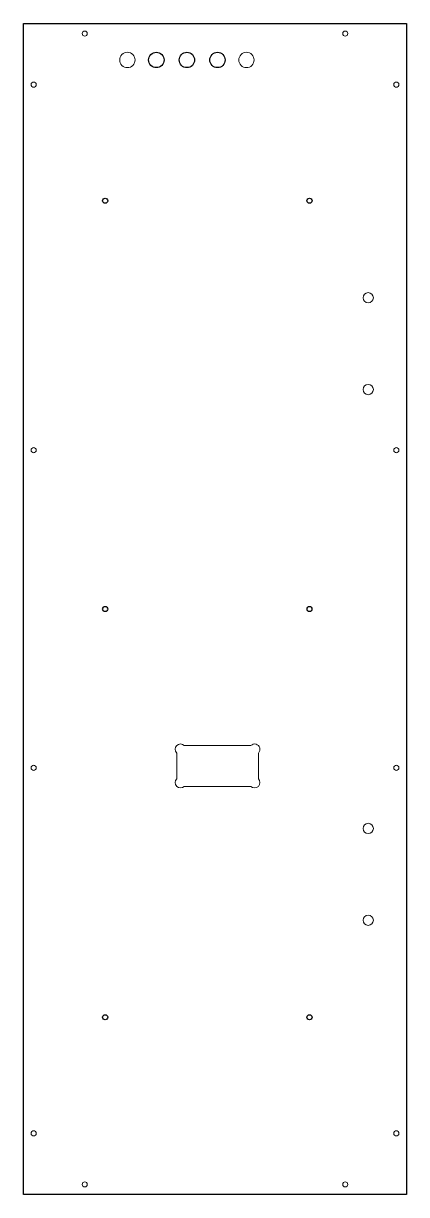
# Model space of a CAD drawing. Extents: x 2 to 11.4, y 2.7 to 31.3.
import ezdxf

# ---------------------------------------------------------------- set-up
doc = ezdxf.new("R2010")
doc.units = 0
doc.header["$LTSCALE"] = 5.80031
doc.header["$MEASUREMENT"] = 0
for name, color, linetype in [('1_250BIT_500DEP', 7, 'Continuous'), ('6_125BIT_500DEP', 7, 'Continuous'), ('8_250BIT_500OUTLINE', 7, 'Continuous')]:
    doc.layers.add(name, color=color, linetype=linetype)

msp = doc.modelspace()

# ---------------------------------------------------------------- linework, layer by layer
at = {"layer": '1_250BIT_500DEP', "color": 7, "linetype": 'Continuous', "lineweight": 5}
for p, q in [((7.566, 13.656), (5.934, 13.656)), ((5.75, 13.472), (5.75, 12.84)), ((7.75, 12.84), (7.75, 13.472)), ((5.934, 12.656), (7.566, 12.656))]:
    msp.add_line(p, q, dxfattribs=at)
for centre, radius in [((4.543, 30.448), 0.188), ((7.457, 30.448), 0.188), ((10.438, 24.625), 0.125), ((10.438, 22.375), 0.125), ((10.438, 11.625), 0.125), ((10.438, 9.375), 0.125)]:
    msp.add_circle(centre, radius, dxfattribs=at)
for centre, start, end in [((5.842, 13.564), 45, -135), ((7.658, 13.564), -44.9998, 135.0002), ((5.842, 12.748), 134.9998, -45.0002), ((7.658, 12.748), -135, 45)]:
    msp.add_arc(centre, 0.13, start, end, dxfattribs=at)
at = {"layer": '6_125BIT_500DEP', "color": 7, "linetype": 'Continuous', "lineweight": 5}
for centre in [(3.5, 31.094), (9.875, 31.094), (2.25, 29.844), (11.125, 29.844), (2.25, 20.891), (11.125, 20.891), (2.25, 13.109), (11.125, 13.109), (2.25, 4.156), (11.125, 4.156), (3.5, 2.906), (9.875, 2.906)]:
    msp.add_circle(centre, 0.0625, dxfattribs=at)
at = {"layer": '6_125BIT_500DEP', "color": 7, "linetype": 'Continuous', "lineweight": 25}
for centre, radius in [((5.252, 30.448), 0.188), ((6, 30.448), 0.188), ((6.748, 30.448), 0.188), ((4, 27), 0.0625), ((9, 27), 0.0625), ((4, 17), 0.0625), ((9, 17), 0.0625), ((4, 7), 0.0625), ((9, 7), 0.0625)]:
    msp.add_circle(centre, radius, dxfattribs=at)
at = {"layer": '8_250BIT_500OUTLINE', "color": 7, "linetype": 'Continuous', "lineweight": 25}
for p, q in [((2, 2.656), (2, 31.344)), ((2, 31.344), (11.375, 31.344)), ((11.375, 31.344), (11.375, 2.656)), ((11.375, 2.656), (2, 2.656))]:
    msp.add_line(p, q, dxfattribs=at)

doc.saveas('drawing.dxf')
